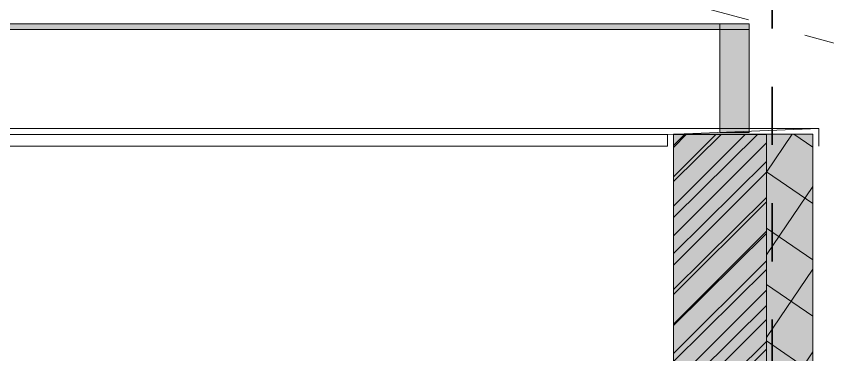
# Model space of a CAD drawing. Header units: metres. Extents: x 1838950 to 1842843, y 5171318 to 5174224.
# Drawn here: x 1840979.335 to 1840980.731, y 5171447.968 to 5171448.549 of the extents above; entities that cross this region are included whole.
import ezdxf

# ---------------------------------------------------------------- set-up
doc = ezdxf.new("R2010")
doc.units = ezdxf.units.M
doc.header["$LTSCALE"] = 0.0254
doc.linetypes.add('ISO-02', pattern=[0.75, 0.6, -0.15])
doc.linetypes.add('VW-01', pattern=[0.41656, 0.20828, -0.20828])
for name, color, linetype, lineweight in [('00 CHAZAL INVISIBLE ARCHI', 7, 'Continuous', 5), ('B BATI-GO-vu', 7, 'Continuous', 5), ('B BATI-GO-vu_Hatch', 7, 'Continuous', 5), ('B GÈnÈral_Hatch', 7, 'Continuous', 5), ('B Général', 7, 'Continuous', 5)]:
    doc.layers.add(name, color=color, linetype=linetype, lineweight=lineweight)
doc.layers.add('C ANNOTATIONS-axes', color=1, linetype='ISO-02', lineweight=13, true_color=0xff0000)

# ---------------------------------------------------------------- blocks, each defined once
blk = doc.blocks.new('Groupe-859-1-4')
at = {"layer": 'B BATI-GO-vu_Hatch', "linetype": 'Continuous', "lineweight": 0, "true_color": 0xffffff}
blk.add_hatch(color=7, dxfattribs=at).paths.add_polyline_path([(74.29576128764383, -44.93368703540444), (74.29576128764383, -44.93368290636835), (76.30484210272229, -44.93368290636835), (76.30484210278506, -43.65955474509114), (76.14484210278502, -43.6595547450725), (76.14484210266713, -44.73368290636834), (74.04191535300913, -44.73368290636834), (74.04191535300913, -44.73368703540434), (67.66915994234229, -44.73368703539386), (67.66915994234229, -43.65955474508646), (67.5091599423423, -43.65955474508646), (67.5091599423423, -44.73368703539386), (64.70986837943035, -44.73368703539194), (64.70986837943038, -44.50368703532782), (64.50986837943039, -44.50368703532782), (64.50986837943039, -44.73368703539141), (62.25888078564756, -44.73368703538819), (62.25888078564756, -44.73368290630204), (62.09888078564754, -44.73368290630204), (62.09888078564754, -44.93368290636835), (63.58503999581637, -44.93368290636835), (63.58503999581637, -44.93368703539829), (74.29576128764383, -44.93368703540444)])
at = {"layer": 'B BATI-GO-vu_Hatch', "linetype": 'Continuous', "lineweight": 5}
h = blk.add_hatch(dxfattribs=at)
h.set_pattern_fill('45_0_15_52', style=0, pattern_type=2)
h.set_pattern_definition([(45, (0, 0), (0.03527777774492279, -0.02645833334565396), [])])
h.paths.add_polyline_path([(74.29576128764383, -44.93368703540443), (74.29576128764383, -44.93368290636835), (76.30484210272229, -44.93368290636835), (76.30484210278506, -43.65955474509113), (76.14484210278502, -43.6595547450725), (76.14484210266711, -44.73368290636834), (74.04191535300913, -44.73368290636834), (74.04191535300913, -44.73368703540433), (67.66915994234229, -44.73368703539386), (67.66915994234229, -43.65955474508646), (67.5091599423423, -43.65955474508646), (67.5091599423423, -44.73368703539386), (64.70986837943035, -44.73368703539194), (64.70986837943036, -44.50368703532781), (64.50986837943037, -44.50368703532781), (64.50986837943039, -44.7336870353914), (62.25888078564756, -44.73368703538818), (62.25888078564756, -44.73368290630204), (62.09888078564755, -44.73368290630204), (62.09888078564755, -44.93368290636835), (63.58503999581636, -44.93368290636835), (63.58503999581636, -44.93368703539829)])
at = {"layer": 'B BATI-GO-vu', "lineweight": 5, "flags": 128}
blk.add_lwpolyline([(74.29576128764383, -44.93368290636835), (76.30484210272229, -44.93368290636835), (76.30484210278506, -43.65955474509113), (76.14484210278502, -43.6595547450725), (76.14484210266711, -44.73368290636834), (74.04191535300913, -44.73368290636834), (74.04191535300913, -44.73368703540433), (67.66915994234229, -44.73368703539386), (67.66915994234229, -43.65955474508646), (67.5091599423423, -43.65955474508646), (67.5091599423423, -44.73368703539386), (64.70986837943035, -44.73368703539194), (64.70986837943036, -44.50368703532781), (64.50986837943037, -44.50368703532781), (64.50986837943039, -44.7336870353914), (62.25888078564756, -44.73368703538818), (62.25888078564756, -44.73368290630204), (62.09888078564755, -44.73368290630204), (62.09888078564755, -44.93368290636835), (63.58503999581636, -44.93368290636835), (63.58503999581636, -44.93368703539829), (74.29576128764383, -44.93368703540443)], dxfattribs=at)
blk = doc.blocks.new('Groupe-2044-1')
at = {"layer": 'B Général', "color": 1, "linetype": 'VW-01', "lineweight": 18, "flags": 128}
blk.add_lwpolyline([(1840936.506353866, 5171458.061099399), (1840940.711551309, 5171457.881957879), (1840941.291507802, 5171457.881958053), (1840947.372503933, 5171455.691959885), (1840961.609913423, 5171452.191964171), (1840964.562801158, 5171451.93196506), (1840975.735266494, 5171449.271968422), (1840978.648228715, 5171449.071969301), (1840980.892379355, 5171448.461969975), (1840986.032141483, 5171447.461971523), (1840996.402379355, 5171445.601974645), (1841002.653314994, 5171444.581976527), (1841006.71275046, 5171443.201977748), (1841010.824261644, 5171443.141978987), (1841012.850561685, 5171442.869267993), (1841013.350233911, 5171442.869267993)], dxfattribs=at)

msp = doc.modelspace()

# ---------------------------------------------------------------- hatches: boundary and pattern name
at = {"layer": 'B GÈnÈral_Hatch', "linetype": 'Continuous', "lineweight": 0, "true_color": 0xffffff}
for points in [[(1840980.465740839, 5171447.271951963), (1840980.625740839, 5171447.071951963), (1840980.625740839, 5171447.471951963), (1840980.705740839, 5171447.471951963), (1840980.705740839, 5171448.346491564), (1840980.465740839, 5171448.346491564), (1840980.465740839, 5171447.271951963)], [(1840980.465740839, 5171447.271951963), (1840980.625740839, 5171447.071951963), (1840980.625740839, 5171448.346491564), (1840980.465740839, 5171448.346491564), (1840980.465740839, 5171447.271951963)], [(1840980.625740839, 5171447.471951963), (1840980.705740839, 5171447.471951963), (1840980.705740839, 5171448.346491564), (1840980.625740839, 5171448.346491564), (1840980.625740839, 5171447.471951963)]]:
    msp.add_hatch(color=7, dxfattribs=at).paths.add_polyline_path(points)
at = {"layer": 'B GÈnÈral_Hatch', "linetype": 'Continuous', "lineweight": 5}
h = msp.add_hatch(dxfattribs=at)
h.set_pattern_fill('50_BETON', style=0, pattern_type=2)
h.set_pattern_definition([(45, (0, 0), (0.02425347222222122, -0.02645833333333338), [])])
h.paths.add_polyline_path([(1840980.465740839, 5171447.271951963), (1840980.625740839, 5171447.071951963), (1840980.625740839, 5171448.346491564), (1840980.465740839, 5171448.346491564)])
at = {"layer": 'B GÈnÈral_Hatch', "linetype": 'Continuous', "lineweight": 5, "true_color": 0x808080}
h = msp.add_hatch(dxfattribs=at)
h.set_pattern_fill('02_ISOLANT', color=8, angle=90, style=0, pattern_type=2)
h.set_pattern_definition([(235.7235947438835, (1840759.796164791, 5171836.078335834), (0.06610642302656715, -0.04505486471661579), []), (-34.27640525611647, (1840759.796164791, 5171836.078335834), (-0.04505486471661577, -0.06610642302656715), [])])
h.paths.add_polyline_path([(1840980.625740839, 5171447.471951963), (1840980.705740839, 5171447.471951963), (1840980.705740839, 5171448.346491564), (1840980.625740839, 5171448.346491564)])
at = {"layer": 'B Général', "linetype": 'Continuous', "lineweight": 0, "true_color": 0xbbbbbb}
msp.add_hatch(color=9, dxfattribs=at).paths.add_polyline_path([(1840966.466332801, 5171448.526366898), (1840980.54574084, 5171448.526366898), (1840980.54574084, 5171448.536366898), (1840966.466332801, 5171448.536366898)])
at = {"layer": 'B Général', "linetype": 'Continuous', "lineweight": 0, "true_color": 0x808080}
for points in [[(1840980.54574084, 5171448.536366898), (1840980.595740839, 5171448.536366898), (1840980.595740839, 5171448.526366898), (1840980.54574084, 5171448.526366898)], [(1840980.54574084, 5171448.526366898), (1840980.595740839, 5171448.526366898), (1840980.595740839, 5171448.349568486), (1840980.54574084, 5171448.349568486)]]:
    msp.add_hatch(color=8, dxfattribs=at).paths.add_polyline_path(points)

# ---------------------------------------------------------------- linework, layer by layer
at = {"layer": 'B Général', "color": 7, "linetype": 'Continuous', "lineweight": 13}
for p, q in [((1840980.715740838, 5171448.356106948), (1840966.47975153, 5171448.356106948)), ((1840980.465740839, 5171448.346491564), (1840980.465740839, 5171447.471951963)), ((1840980.465740839, 5171448.346491564), (1840980.705740839, 5171448.346491564)), ((1840980.705740839, 5171448.346491564), (1840980.705740839, 5171447.471951963)), ((1840980.705740866, 5171447.65563487), (1840980.705740866, 5171448.291951964))]:
    msp.add_line(p, q, dxfattribs=at)
at = {"layer": 'B Général', "color": 7, "linetype": 'Continuous', "lineweight": 5}
for p, q in [((1840980.455740838, 5171448.346106948), (1840966.47975153, 5171448.346106948)), ((1840980.625740839, 5171448.346491564), (1840980.625740839, 5171447.471951963)), ((1840980.705740839, 5171448.346491564), (1840980.705740839, 5171447.471951963)), ((1840980.455740838, 5171448.326106948), (1840966.47975153, 5171448.326106948))]:
    msp.add_line(p, q, dxfattribs=at)
at = {"layer": 'B Général', "color": 7, "linetype": 'Continuous', "lineweight": 18}
for p, q in [((1840980.465740839, 5171448.346491564), (1840980.465740839, 5171447.471951963)), ((1840980.625740839, 5171448.346491564), (1840980.625740839, 5171447.471951963))]:
    msp.add_line(p, q, dxfattribs=at)
at = {"layer": 'B Général', "color": 7, "linetype": 'Continuous', "lineweight": 5, "flags": 128}
msp.add_lwpolyline([(1840966.466332801, 5171448.526366898), (1840980.54574084, 5171448.526366898), (1840980.54574084, 5171448.536366898), (1840966.466332801, 5171448.536366898)], close=True, dxfattribs=at)
at = {"layer": 'B Général', "color": 7, "linetype": 'Continuous', "lineweight": 13, "flags": 128}
for points in [[(1840980.54574084, 5171448.536366898), (1840980.595740839, 5171448.536366898), (1840980.595740839, 5171448.526366898), (1840980.54574084, 5171448.526366898)], [(1840980.54574084, 5171448.526366898), (1840980.595740839, 5171448.526366898), (1840980.595740839, 5171448.349568486), (1840980.54574084, 5171448.349568486)]]:
    msp.add_lwpolyline(points, close=True, dxfattribs=at)
at = {"layer": 'B Général', "color": 7, "linetype": 'Continuous', "lineweight": 18, "flags": 128}
msp.add_lwpolyline([(1840980.715740838, 5171448.326044448), (1840980.715740838, 5171448.356106948), (1840980.455740838, 5171448.346106948), (1840980.455740838, 5171448.326106948)], dxfattribs=at)
at = {"layer": 'C ANNOTATIONS-axes', "color": 1, "linetype": 'VW-01', "lineweight": 35, "true_color": 0xff0000}
msp.add_line((1840980.635740866, 5171452.428020395), (1840980.635740868, 5171418.877225465), dxfattribs=at)

# ---------------------------------------------------------------- block references
at = {"layer": '00 CHAZAL INVISIBLE ARCHI', "color": 7}
msp.add_blockref('Groupe-2044-1', (0, 0), dxfattribs=at)
at = {"layer": 'B Général', "color": 7}
msp.add_blockref('Groupe-859-1-4', (1840904.320898737, 5171492.005634869), dxfattribs=at)

doc.saveas('drawing.dxf')
